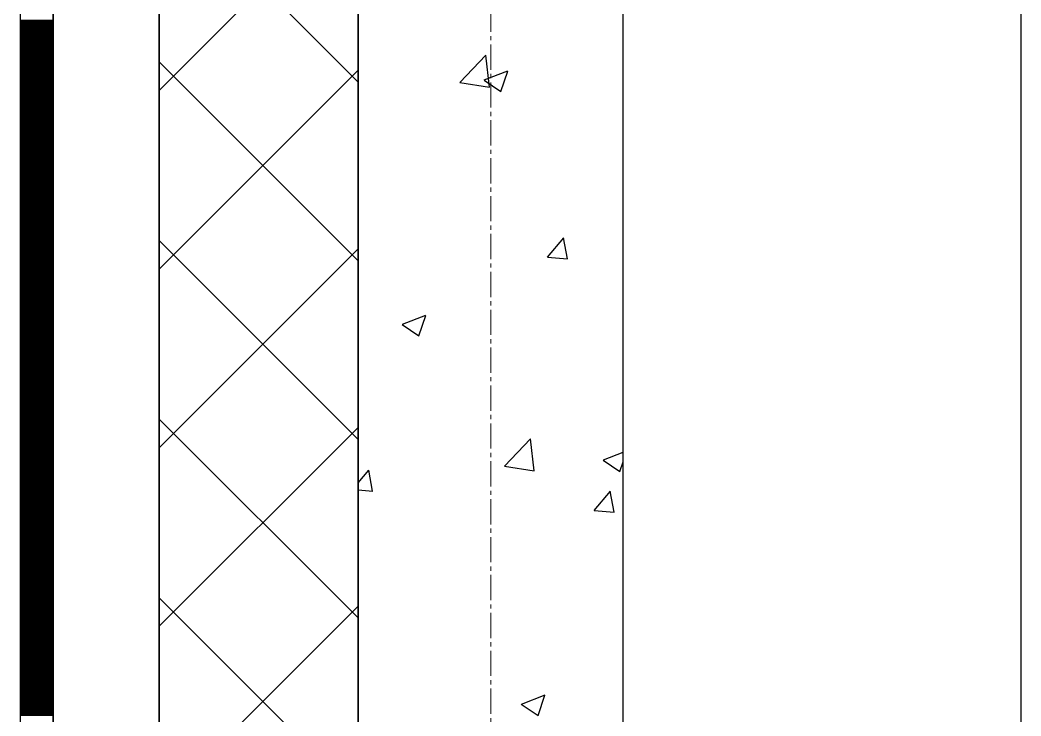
# Model space of a CAD drawing. Header units: millimetres. Extents: x 538266 to 1167394, y 114608 to 637157.
# Drawn here: x 1046079 to 1046834, y 572194 to 572719 of the extents above; entities that cross this region are included whole.
import ezdxf

# ---------------------------------------------------------------- set-up
doc = ezdxf.new("R2010")
doc.units = ezdxf.units.MM
doc.linetypes.add('CENTER2', pattern=[28.575, 19.05, -3.175, 3.175, -3.175])
doc.linetypes.add('DASHED', pattern=[19.05, 12.7, -6.35])
for name, color, linetype, lineweight in [('0) шт стен 3 эт', 150, 'Continuous', 60), ('АР_Стены ПЕНОблок', 52, 'Continuous', 20), ('АР_Тонкая', 254, 'Continuous', 5), ('АР_Утеплитель', 31, 'Continuous', 0), ('АР_Штриховка', 8, 'Continuous', 0)]:
    doc.layers.add(name, color=color, linetype=linetype, lineweight=lineweight)
doc.layers.add('АР_Делит', color=120, linetype='Continuous', lineweight=0, plot=False)
doc.layers.add('КР_Балки-0.5', color=60, linetype='Continuous', lineweight=50, plot=False)
doc.layers.add('РД_Оси_100', color=7, linetype='Continuous', lineweight=0, true_color=0x525252)

# ---------------------------------------------------------------- blocks, each defined once
blk = doc.blocks.new('СОШ_2200_АР_ОСИ_М100_28.05.24')
at = {"layer": 'АР_Делит', "color": 251, "linetype": 'DASHED', "true_color": 0x636466}
blk.add_lwpolyline([(114955, 135155), (114955, -355), (93595.036, -355), (93595.036, 13855), (94145, 13855), (94145, 68320), (66055, 68320), (66055, 13857.73), (83455, 13857.73), (83455, -355), (45245, -355), (45245, 13145), (44695, 13145), (44695, 26755), (45245, 26755), (45245, 68320), (20455, 68320), (20455, 26755), (27955, 26755), (27955, 13145), (-355, 13145), (-355, 100855)], dxfattribs=at)
at = {"layer": 'РД_Оси_100', "color": 251, "linetype": 'CENTER2', "true_color": 0x636466}
blk.add_line((0, -6155), (0, 139938.679), dxfattribs=at)
blk = doc.blocks.new('3_этаж1')
at = {"layer": 'АР_Стены ПЕНОблок', "color": 18, "linetype": 'Continuous', "lineweight": 25, "true_color": 0x000000}
for p, q in [((684283.57, 587568.74), (684283.57, 511368.74)), ((684483.57, 511368.74), (684483.57, 587568.74))]:
    blk.add_line(p, q, dxfattribs=at)
at = {"layer": 'АР_Тонкая', "color": 18, "linetype": 'Continuous', "lineweight": 25, "true_color": 0x000000}
for p, q in [((684028.57, 587568.74), (684028.57, 511368.74)), ((684053.57, 587568.74), (684053.57, 511368.74)), ((684053.57, 511368.74), (684053.57, 587568.74)), ((684133.57, 511368.74), (684133.57, 587568.74))]:
    blk.add_line(p, q, dxfattribs=at)
at = {"layer": 'АР_Утеплитель', "color": 18, "linetype": 'Continuous', "lineweight": 25, "true_color": 0x000000}
for p, q in [((684133.57, 587568.74), (684133.57, 511368.74)), ((684283.57, 511368.74), (684283.57, 587568.74))]:
    blk.add_line(p, q, dxfattribs=at)
at = {"layer": 'АР_Штриховка', "color": 18, "linetype": 'Continuous', "lineweight": 25, "true_color": 0x000000}
for p, q in [((684283.57, 572671.8), (684133.57, 572821.8)), ((684133.57, 572665.52), (684283.57, 572815.52)), ((684028.57, 572718.49), (684053.57, 572718.49)), ((684028.57, 572717.49), (684053.57, 572717.49)), ((684028.57, 572716.49), (684053.57, 572716.49)), ((684028.57, 572715.49), (684053.57, 572715.49)), ((684028.57, 572714.49), (684053.57, 572714.49)), ((684028.57, 572713.49), (684053.57, 572713.49)), ((684028.57, 572712.49), (684053.57, 572712.49)), ((684028.57, 572711.49), (684053.57, 572711.49)), ((684028.57, 572710.49), (684053.57, 572710.49)), ((684028.57, 572709.49), (684053.57, 572709.49)), ((684028.57, 572708.49), (684053.57, 572708.49)), ((684028.57, 572707.49), (684053.57, 572707.49)), ((684028.57, 572706.49), (684053.57, 572706.49)), ((684028.57, 572705.49), (684053.57, 572705.49)), ((684028.57, 572704.49), (684053.57, 572704.49)), ((684028.57, 572703.49), (684053.57, 572703.49)), ((684028.57, 572702.49), (684053.57, 572702.49)), ((684028.57, 572701.49), (684053.57, 572701.49)), ((684028.57, 572700.49), (684053.57, 572700.49)), ((684028.57, 572699.49), (684053.57, 572699.49)), ((684028.57, 572698.49), (684053.57, 572698.49)), ((684028.57, 572697.49), (684053.57, 572697.49)), ((684028.57, 572696.49), (684053.57, 572696.49)), ((684028.57, 572695.49), (684053.57, 572695.49)), ((684028.57, 572694.49), (684053.57, 572694.49)), ((684028.57, 572693.49), (684053.57, 572693.49)), ((684028.57, 572692.49), (684053.57, 572692.49)), ((684028.57, 572691.49), (684053.57, 572691.49)), ((684360.22, 572671.59), (684380.01, 572692.21)), ((684382.8, 572668.09), (684380, 572692.21)), ((684028.57, 572690.49), (684053.57, 572690.49)), ((684028.57, 572689.49), (684053.57, 572689.49)), ((684028.57, 572688.49), (684053.57, 572688.49)), ((684028.57, 572687.49), (684053.57, 572687.49)), ((684028.57, 572686.49), (684053.57, 572686.49)), ((684028.57, 572685.49), (684053.57, 572685.49)), ((684028.57, 572684.49), (684053.57, 572684.49)), ((684028.57, 572683.49), (684053.57, 572683.49)), ((684283.57, 572537.1), (684133.57, 572687.1)), ((684028.57, 572682.49), (684053.57, 572682.49)), ((684028.57, 572681.49), (684053.57, 572681.49)), ((684028.57, 572680.49), (684053.57, 572680.49)), ((684028.57, 572679.49), (684053.57, 572679.49)), ((684028.57, 572678.49), (684053.57, 572678.49)), ((684028.57, 572677.49), (684053.57, 572677.49)), ((684028.57, 572676.49), (684053.57, 572676.49)), ((684133.57, 572530.81), (684283.57, 572680.81)), ((684378.76, 572673.44), (684396.55, 572680.27)), ((684391.31, 572664.7), (684396.46, 572680.05)), ((684028.57, 572675.49), (684053.57, 572675.49)), ((684028.57, 572674.49), (684053.57, 572674.49)), ((684028.57, 572673.49), (684053.57, 572673.49)), ((684028.57, 572672.49), (684053.57, 572672.49)), ((684028.57, 572671.49), (684053.57, 572671.49)), ((684028.57, 572670.49), (684053.57, 572670.49)), ((684028.57, 572669.49), (684053.57, 572669.49)), ((684028.57, 572668.49), (684053.57, 572668.49)), ((684360.22, 572671.6), (684382.81, 572668.1)), ((684378.67, 572673.23), (684391.3, 572664.71)), ((684028.57, 572667.49), (684053.57, 572667.49)), ((684028.57, 572666.49), (684053.57, 572666.49)), ((684028.57, 572665.49), (684053.57, 572665.49)), ((684028.57, 572664.49), (684053.57, 572664.49)), ((684028.57, 572663.49), (684053.57, 572663.49)), ((684028.57, 572662.49), (684053.57, 572662.49)), ((684028.57, 572661.49), (684053.57, 572661.49)), ((684028.57, 572660.49), (684053.57, 572660.49)), ((684028.57, 572659.49), (684053.57, 572659.49)), ((684028.57, 572658.49), (684053.57, 572658.49)), ((684028.57, 572657.49), (684053.57, 572657.49)), ((684028.57, 572656.49), (684053.57, 572656.49)), ((684028.57, 572655.49), (684053.57, 572655.49)), ((684028.57, 572654.49), (684053.57, 572654.49)), ((684028.57, 572653.49), (684053.57, 572653.49)), ((684028.57, 572652.49), (684053.57, 572652.49)), ((684028.57, 572651.49), (684053.57, 572651.49)), ((684028.57, 572650.49), (684053.57, 572650.49)), ((684028.57, 572649.49), (684053.57, 572649.49)), ((684028.57, 572648.49), (684053.57, 572648.49)), ((684028.57, 572647.49), (684053.57, 572647.49)), ((684028.57, 572646.49), (684053.57, 572646.49)), ((684028.57, 572645.49), (684053.57, 572645.49)), ((684028.57, 572644.49), (684053.57, 572644.49)), ((684028.57, 572643.49), (684053.57, 572643.49)), ((684028.57, 572642.49), (684053.57, 572642.49)), ((684028.57, 572641.49), (684053.57, 572641.49)), ((684028.57, 572640.49), (684053.57, 572640.49)), ((684028.57, 572639.49), (684053.57, 572639.49)), ((684028.57, 572638.49), (684053.57, 572638.49)), ((684028.57, 572637.49), (684053.57, 572637.49)), ((684028.57, 572636.49), (684053.57, 572636.49)), ((684028.57, 572635.49), (684053.57, 572635.49)), ((684028.57, 572634.49), (684053.57, 572634.49)), ((684028.57, 572633.49), (684053.57, 572633.49)), ((684028.57, 572632.49), (684053.57, 572632.49)), ((684028.57, 572631.49), (684053.57, 572631.49)), ((684028.57, 572630.49), (684053.57, 572630.49)), ((684028.57, 572629.49), (684053.57, 572629.49)), ((684028.57, 572628.49), (684053.57, 572628.49)), ((684028.57, 572627.49), (684053.57, 572627.49)), ((684028.57, 572626.49), (684053.57, 572626.49)), ((684028.57, 572625.49), (684053.57, 572625.49)), ((684028.57, 572624.49), (684053.57, 572624.49)), ((684028.57, 572623.49), (684053.57, 572623.49)), ((684028.57, 572622.49), (684053.57, 572622.49)), ((684028.57, 572621.49), (684053.57, 572621.49)), ((684028.57, 572620.49), (684053.57, 572620.49)), ((684028.57, 572619.49), (684053.57, 572619.49)), ((684028.57, 572618.49), (684053.57, 572618.49)), ((684028.57, 572617.49), (684053.57, 572617.49)), ((684028.57, 572616.49), (684053.57, 572616.49)), ((684028.57, 572615.49), (684053.57, 572615.49)), ((684028.57, 572614.49), (684053.57, 572614.49)), ((684028.57, 572613.49), (684053.57, 572613.49)), ((684028.57, 572612.49), (684053.57, 572612.49)), ((684028.57, 572611.49), (684053.57, 572611.49)), ((684028.57, 572610.49), (684053.57, 572610.49)), ((684028.57, 572609.49), (684053.57, 572609.49)), ((684028.57, 572608.49), (684053.57, 572608.49)), ((684028.57, 572607.49), (684053.57, 572607.49)), ((684028.57, 572606.49), (684053.57, 572606.49)), ((684028.57, 572605.49), (684053.57, 572605.49)), ((684028.57, 572604.49), (684053.57, 572604.49)), ((684028.57, 572603.49), (684053.57, 572603.49)), ((684028.57, 572602.49), (684053.57, 572602.49)), ((684028.57, 572601.49), (684053.57, 572601.49)), ((684028.57, 572600.49), (684053.57, 572600.49)), ((684028.57, 572599.49), (684053.57, 572599.49)), ((684028.57, 572598.49), (684053.57, 572598.49)), ((684028.57, 572597.49), (684053.57, 572597.49)), ((684028.57, 572596.49), (684053.57, 572596.49)), ((684028.57, 572595.49), (684053.57, 572595.49)), ((684028.57, 572594.49), (684053.57, 572594.49)), ((684028.57, 572593.49), (684053.57, 572593.49)), ((684028.57, 572592.49), (684053.57, 572592.49)), ((684028.57, 572591.49), (684053.57, 572591.49)), ((684028.57, 572590.49), (684053.57, 572590.49)), ((684028.57, 572589.49), (684053.57, 572589.49)), ((684028.57, 572588.49), (684053.57, 572588.49)), ((684028.57, 572587.49), (684053.57, 572587.49)), ((684028.57, 572586.49), (684053.57, 572586.49)), ((684028.57, 572585.49), (684053.57, 572585.49)), ((684028.57, 572584.49), (684053.57, 572584.49)), ((684028.57, 572583.49), (684053.57, 572583.49)), ((684028.57, 572582.49), (684053.57, 572582.49)), ((684028.57, 572581.49), (684053.57, 572581.49)), ((684028.57, 572580.49), (684053.57, 572580.49)), ((684028.57, 572579.49), (684053.57, 572579.49)), ((684028.57, 572578.49), (684053.57, 572578.49)), ((684028.57, 572577.49), (684053.57, 572577.49)), ((684028.57, 572576.49), (684053.57, 572576.49)), ((684028.57, 572575.49), (684053.57, 572575.49)), ((684028.57, 572574.49), (684053.57, 572574.49)), ((684028.57, 572573.49), (684053.57, 572573.49)), ((684028.57, 572572.49), (684053.57, 572572.49)), ((684028.57, 572571.49), (684053.57, 572571.49)), ((684028.57, 572570.49), (684053.57, 572570.49)), ((684028.57, 572569.49), (684053.57, 572569.49)), ((684028.57, 572568.49), (684053.57, 572568.49)), ((684028.57, 572567.49), (684053.57, 572567.49)), ((684028.57, 572566.49), (684053.57, 572566.49)), ((684028.57, 572565.49), (684053.57, 572565.49)), ((684028.57, 572564.49), (684053.57, 572564.49)), ((684028.57, 572563.49), (684053.57, 572563.49)), ((684028.57, 572562.49), (684053.57, 572562.49)), ((684028.57, 572561.49), (684053.57, 572561.49)), ((684028.57, 572560.49), (684053.57, 572560.49)), ((684028.57, 572559.49), (684053.57, 572559.49)), ((684028.57, 572558.49), (684053.57, 572558.49)), ((684028.57, 572557.49), (684053.57, 572557.49)), ((684028.57, 572556.49), (684053.57, 572556.49)), ((684028.57, 572555.49), (684053.57, 572555.49)), ((684028.57, 572554.49), (684053.57, 572554.49)), ((684028.57, 572553.49), (684053.57, 572553.49)), ((684028.57, 572552.49), (684053.57, 572552.49)), ((684028.57, 572551.49), (684053.57, 572551.49)), ((684028.57, 572550.49), (684053.57, 572550.49)), ((684028.57, 572549.49), (684053.57, 572549.49)), ((684028.57, 572548.49), (684053.57, 572548.49)), ((684028.57, 572547.49), (684053.57, 572547.49)), ((684283.57, 572402.4), (684133.57, 572552.4)), ((684426.41, 572539.79), (684438.66, 572554.38)), ((684441.49, 572538.43), (684438.55, 572554.35)), ((684028.57, 572546.49), (684053.57, 572546.49)), ((684028.57, 572545.49), (684053.57, 572545.49)), ((684028.57, 572544.49), (684053.57, 572544.49)), ((684028.57, 572543.49), (684053.57, 572543.49)), ((684028.57, 572542.49), (684053.57, 572542.49)), ((684028.57, 572541.49), (684053.57, 572541.49)), ((684028.57, 572540.49), (684053.57, 572540.49)), ((684133.57, 572396.11), (684283.57, 572546.11)), ((684426.41, 572539.78), (684441.6, 572538.45)), ((684028.57, 572539.49), (684053.57, 572539.49)), ((684028.57, 572538.49), (684053.57, 572538.49)), ((684028.57, 572537.49), (684053.57, 572537.49)), ((684028.57, 572536.49), (684053.57, 572536.49)), ((684028.57, 572535.49), (684053.57, 572535.49)), ((684028.57, 572534.49), (684053.57, 572534.49)), ((684028.57, 572533.49), (684053.57, 572533.49)), ((684028.57, 572532.49), (684053.57, 572532.49)), ((684028.57, 572531.49), (684053.57, 572531.49)), ((684028.57, 572530.49), (684053.57, 572530.49)), ((684028.57, 572529.49), (684053.57, 572529.49)), ((684028.57, 572528.49), (684053.57, 572528.49)), ((684028.57, 572527.49), (684053.57, 572527.49)), ((684028.57, 572526.49), (684053.57, 572526.49)), ((684028.57, 572525.49), (684053.57, 572525.49)), ((684028.57, 572524.49), (684053.57, 572524.49)), ((684028.57, 572523.49), (684053.57, 572523.49)), ((684028.57, 572522.49), (684053.57, 572522.49)), ((684028.57, 572521.49), (684053.57, 572521.49)), ((684028.57, 572520.49), (684053.57, 572520.49)), ((684028.57, 572519.49), (684053.57, 572519.49)), ((684028.57, 572518.49), (684053.57, 572518.49)), ((684028.57, 572517.49), (684053.57, 572517.49)), ((684028.57, 572516.49), (684053.57, 572516.49)), ((684028.57, 572515.49), (684053.57, 572515.49)), ((684028.57, 572514.49), (684053.57, 572514.49)), ((684028.57, 572513.49), (684053.57, 572513.49)), ((684028.57, 572512.49), (684053.57, 572512.49)), ((684028.57, 572511.49), (684053.57, 572511.49)), ((684028.57, 572510.49), (684053.57, 572510.49)), ((684028.57, 572509.49), (684053.57, 572509.49)), ((684028.57, 572508.49), (684053.57, 572508.49)), ((684028.57, 572507.49), (684053.57, 572507.49)), ((684028.57, 572506.49), (684053.57, 572506.49)), ((684028.57, 572505.49), (684053.57, 572505.49)), ((684028.57, 572504.49), (684053.57, 572504.49)), ((684028.57, 572503.49), (684053.57, 572503.49)), ((684028.57, 572502.49), (684053.57, 572502.49)), ((684028.57, 572501.49), (684053.57, 572501.49)), ((684028.57, 572500.49), (684053.57, 572500.49)), ((684028.57, 572499.49), (684053.57, 572499.49)), ((684028.57, 572498.49), (684053.57, 572498.49)), ((684028.57, 572497.49), (684053.57, 572497.49)), ((684028.57, 572496.49), (684053.57, 572496.49)), ((684028.57, 572495.49), (684053.57, 572495.49)), ((684028.57, 572494.49), (684053.57, 572494.49)), ((684316.96, 572489.26), (684334.75, 572496.08)), ((684329.51, 572480.51), (684334.66, 572495.86)), ((684028.57, 572493.49), (684053.57, 572493.49)), ((684028.57, 572492.49), (684053.57, 572492.49)), ((684028.57, 572491.49), (684053.57, 572491.49)), ((684028.57, 572490.49), (684053.57, 572490.49)), ((684028.57, 572489.49), (684053.57, 572489.49)), ((684028.57, 572488.49), (684053.57, 572488.49)), ((684028.57, 572487.49), (684053.57, 572487.49)), ((684316.86, 572489.04), (684329.5, 572480.52)), ((684028.57, 572486.49), (684053.57, 572486.49)), ((684028.57, 572485.49), (684053.57, 572485.49)), ((684028.57, 572484.49), (684053.57, 572484.49)), ((684028.57, 572483.49), (684053.57, 572483.49)), ((684028.57, 572482.49), (684053.57, 572482.49)), ((684028.57, 572481.49), (684053.57, 572481.49)), ((684028.57, 572480.49), (684053.57, 572480.49)), ((684028.57, 572479.49), (684053.57, 572479.49)), ((684028.57, 572478.49), (684053.57, 572478.49)), ((684028.57, 572477.49), (684053.57, 572477.49)), ((684028.57, 572476.49), (684053.57, 572476.49)), ((684028.57, 572475.49), (684053.57, 572475.49)), ((684028.57, 572474.49), (684053.57, 572474.49)), ((684028.57, 572473.49), (684053.57, 572473.49)), ((684028.57, 572472.49), (684053.57, 572472.49)), ((684028.57, 572471.49), (684053.57, 572471.49)), ((684028.57, 572470.49), (684053.57, 572470.49)), ((684028.57, 572469.49), (684053.57, 572469.49)), ((684028.57, 572468.49), (684053.57, 572468.49)), ((684028.57, 572467.49), (684053.57, 572467.49)), ((684028.57, 572466.49), (684053.57, 572466.49)), ((684028.57, 572465.49), (684053.57, 572465.49)), ((684028.57, 572464.49), (684053.57, 572464.49)), ((684028.57, 572463.49), (684053.57, 572463.49)), ((684028.57, 572462.49), (684053.57, 572462.49)), ((684028.57, 572461.49), (684053.57, 572461.49)), ((684028.57, 572460.49), (684053.57, 572460.49)), ((684028.57, 572459.49), (684053.57, 572459.49)), ((684028.57, 572458.49), (684053.57, 572458.49)), ((684028.57, 572457.49), (684053.57, 572457.49)), ((684028.57, 572456.49), (684053.57, 572456.49)), ((684028.57, 572455.49), (684053.57, 572455.49)), ((684028.57, 572454.49), (684053.57, 572454.49)), ((684028.57, 572453.49), (684053.57, 572453.49)), ((684028.57, 572452.49), (684053.57, 572452.49)), ((684028.57, 572451.49), (684053.57, 572451.49)), ((684028.57, 572450.49), (684053.57, 572450.49)), ((684028.57, 572449.49), (684053.57, 572449.49)), ((684028.57, 572448.49), (684053.57, 572448.49)), ((684028.57, 572447.49), (684053.57, 572447.49)), ((684028.57, 572446.49), (684053.57, 572446.49)), ((684028.57, 572445.49), (684053.57, 572445.49)), ((684028.57, 572444.49), (684053.57, 572444.49)), ((684028.57, 572443.49), (684053.57, 572443.49)), ((684028.57, 572442.49), (684053.57, 572442.49)), ((684028.57, 572441.49), (684053.57, 572441.49)), ((684028.57, 572440.49), (684053.57, 572440.49)), ((684028.57, 572439.49), (684053.57, 572439.49)), ((684028.57, 572438.49), (684053.57, 572438.49)), ((684028.57, 572437.49), (684053.57, 572437.49)), ((684028.57, 572436.49), (684053.57, 572436.49)), ((684028.57, 572435.49), (684053.57, 572435.49)), ((684028.57, 572434.49), (684053.57, 572434.49)), ((684028.57, 572433.49), (684053.57, 572433.49)), ((684028.57, 572432.49), (684053.57, 572432.49)), ((684028.57, 572431.49), (684053.57, 572431.49)), ((684028.57, 572430.49), (684053.57, 572430.49)), ((684028.57, 572429.49), (684053.57, 572429.49)), ((684028.57, 572428.49), (684053.57, 572428.49)), ((684028.57, 572427.49), (684053.57, 572427.49)), ((684028.57, 572426.49), (684053.57, 572426.49)), ((684028.57, 572425.49), (684053.57, 572425.49)), ((684028.57, 572424.49), (684053.57, 572424.49)), ((684028.57, 572423.49), (684053.57, 572423.49)), ((684028.57, 572422.49), (684053.57, 572422.49)), ((684028.57, 572421.49), (684053.57, 572421.49)), ((684028.57, 572420.49), (684053.57, 572420.49)), ((684028.57, 572419.49), (684053.57, 572419.49)), ((684028.57, 572418.49), (684053.57, 572418.49)), ((684028.57, 572417.49), (684053.57, 572417.49)), ((684028.57, 572416.49), (684053.57, 572416.49)), ((684028.57, 572415.49), (684053.57, 572415.49)), ((684028.57, 572414.49), (684053.57, 572414.49)), ((684028.57, 572413.49), (684053.57, 572413.49)), ((684028.57, 572412.49), (684053.57, 572412.49)), ((684028.57, 572411.49), (684053.57, 572411.49)), ((684283.57, 572267.69), (684133.57, 572417.69)), ((684133.57, 572261.4), (684283.57, 572411.4)), ((684028.57, 572410.49), (684053.57, 572410.49)), ((684028.57, 572409.49), (684053.57, 572409.49)), ((684028.57, 572408.49), (684053.57, 572408.49)), ((684028.57, 572407.49), (684053.57, 572407.49)), ((684028.57, 572406.49), (684053.57, 572406.49)), ((684028.57, 572405.49), (684053.57, 572405.49)), ((684028.57, 572404.49), (684053.57, 572404.49)), ((684028.57, 572403.49), (684053.57, 572403.49)), ((684028.57, 572402.49), (684053.57, 572402.49)), ((684028.57, 572401.49), (684053.57, 572401.49)), ((684028.57, 572400.49), (684053.57, 572400.49)), ((684028.57, 572399.49), (684053.57, 572399.49)), ((684028.57, 572398.49), (684053.57, 572398.49)), ((684028.57, 572397.49), (684053.57, 572397.49)), ((684028.57, 572396.49), (684053.57, 572396.49)), ((684393.9, 572382.12), (684413.68, 572402.74)), ((684416.48, 572378.62), (684413.67, 572402.74)), ((684028.57, 572395.49), (684053.57, 572395.49)), ((684028.57, 572394.49), (684053.57, 572394.49)), ((684028.57, 572393.49), (684053.57, 572393.49)), ((684028.57, 572392.49), (684053.57, 572392.49)), ((684028.57, 572391.49), (684053.57, 572391.49)), ((684028.57, 572390.49), (684053.57, 572390.49)), ((684028.57, 572389.49), (684053.57, 572389.49)), ((684468.58, 572386.99), (684483.57, 572392.75)), ((684028.57, 572388.49), (684053.57, 572388.49)), ((684028.57, 572387.49), (684053.57, 572387.49)), ((684028.57, 572386.49), (684053.57, 572386.49)), ((684028.57, 572385.49), (684053.57, 572385.49)), ((684028.57, 572384.49), (684053.57, 572384.49)), ((684028.57, 572383.49), (684053.57, 572383.49)), ((684028.57, 572382.49), (684053.57, 572382.49)), ((684028.57, 572381.49), (684053.57, 572381.49)), ((684393.89, 572382.14), (684416.48, 572378.63)), ((684468.48, 572386.77), (684481.11, 572378.25)), ((684481.12, 572378.25), (684483.57, 572385.55)), ((684028.57, 572380.49), (684053.57, 572380.49)), ((684028.57, 572379.49), (684053.57, 572379.49)), ((684028.57, 572378.49), (684053.57, 572378.49)), ((684028.57, 572377.49), (684053.57, 572377.49)), ((684028.57, 572376.49), (684053.57, 572376.49)), ((684028.57, 572375.49), (684053.57, 572375.49)), ((684028.57, 572374.49), (684053.57, 572374.49)), ((684283.57, 572369.56), (684291.72, 572379.27)), ((684294.55, 572363.31), (684291.61, 572379.24)), ((684028.57, 572373.49), (684053.57, 572373.49)), ((684028.57, 572372.49), (684053.57, 572372.49)), ((684028.57, 572371.49), (684053.57, 572371.49)), ((684028.57, 572370.49), (684053.57, 572370.49)), ((684028.57, 572369.49), (684053.57, 572369.49)), ((684028.57, 572368.49), (684053.57, 572368.49)), ((684028.57, 572367.49), (684053.57, 572367.49)), ((684028.57, 572366.49), (684053.57, 572366.49)), ((684028.57, 572365.49), (684053.57, 572365.49)), ((684028.57, 572364.49), (684053.57, 572364.49)), ((684028.57, 572363.49), (684053.57, 572363.49)), ((684028.57, 572362.49), (684053.57, 572362.49)), ((684028.57, 572361.49), (684053.57, 572361.49)), ((684028.57, 572360.49), (684053.57, 572360.49)), ((684028.57, 572359.49), (684053.57, 572359.49)), ((684283.57, 572364.3), (684294.65, 572363.33)), ((684461.66, 572348.73), (684473.9, 572363.33)), ((684476.73, 572347.38), (684473.79, 572363.3)), ((684028.57, 572358.49), (684053.57, 572358.49)), ((684028.57, 572357.49), (684053.57, 572357.49)), ((684028.57, 572356.49), (684053.57, 572356.49)), ((684028.57, 572355.49), (684053.57, 572355.49)), ((684028.57, 572354.49), (684053.57, 572354.49)), ((684028.57, 572353.49), (684053.57, 572353.49)), ((684028.57, 572352.49), (684053.57, 572352.49)), ((684028.57, 572351.49), (684053.57, 572351.49)), ((684028.57, 572350.49), (684053.57, 572350.49)), ((684028.57, 572349.49), (684053.57, 572349.49)), ((684028.57, 572348.49), (684053.57, 572348.49)), ((684028.57, 572347.49), (684053.57, 572347.49)), ((684028.57, 572346.49), (684053.57, 572346.49)), ((684028.57, 572345.49), (684053.57, 572345.49)), ((684028.57, 572344.49), (684053.57, 572344.49)), ((684028.57, 572343.49), (684053.57, 572343.49)), ((684461.66, 572348.72), (684476.84, 572347.4)), ((684028.57, 572342.49), (684053.57, 572342.49)), ((684028.57, 572341.49), (684053.57, 572341.49)), ((684028.57, 572340.49), (684053.57, 572340.49)), ((684028.57, 572339.49), (684053.57, 572339.49)), ((684028.57, 572338.49), (684053.57, 572338.49)), ((684028.57, 572337.49), (684053.57, 572337.49)), ((684028.57, 572336.49), (684053.57, 572336.49)), ((684028.57, 572335.49), (684053.57, 572335.49)), ((684028.57, 572334.49), (684053.57, 572334.49)), ((684028.57, 572333.49), (684053.57, 572333.49)), ((684028.57, 572332.49), (684053.57, 572332.49)), ((684028.57, 572331.49), (684053.57, 572331.49)), ((684028.57, 572330.49), (684053.57, 572330.49)), ((684028.57, 572329.49), (684053.57, 572329.49)), ((684028.57, 572328.49), (684053.57, 572328.49)), ((684028.57, 572327.49), (684053.57, 572327.49)), ((684028.57, 572326.49), (684053.57, 572326.49)), ((684028.57, 572325.49), (684053.57, 572325.49)), ((684028.57, 572324.49), (684053.57, 572324.49)), ((684028.57, 572323.49), (684053.57, 572323.49)), ((684028.57, 572322.49), (684053.57, 572322.49)), ((684028.57, 572321.49), (684053.57, 572321.49)), ((684028.57, 572320.49), (684053.57, 572320.49)), ((684028.57, 572319.49), (684053.57, 572319.49)), ((684028.57, 572318.49), (684053.57, 572318.49)), ((684028.57, 572317.49), (684053.57, 572317.49)), ((684028.57, 572316.49), (684053.57, 572316.49)), ((684028.57, 572315.49), (684053.57, 572315.49)), ((684028.57, 572314.49), (684053.57, 572314.49)), ((684028.57, 572313.49), (684053.57, 572313.49)), ((684028.57, 572312.49), (684053.57, 572312.49)), ((684028.57, 572311.49), (684053.57, 572311.49)), ((684028.57, 572310.49), (684053.57, 572310.49)), ((684028.57, 572309.49), (684053.57, 572309.49)), ((684028.57, 572308.49), (684053.57, 572308.49)), ((684028.57, 572307.49), (684053.57, 572307.49)), ((684028.57, 572306.49), (684053.57, 572306.49)), ((684028.57, 572305.49), (684053.57, 572305.49)), ((684028.57, 572304.49), (684053.57, 572304.49)), ((684028.57, 572303.49), (684053.57, 572303.49)), ((684028.57, 572302.49), (684053.57, 572302.49)), ((684028.57, 572301.49), (684053.57, 572301.49)), ((684028.57, 572300.49), (684053.57, 572300.49)), ((684028.57, 572299.49), (684053.57, 572299.49)), ((684028.57, 572298.49), (684053.57, 572298.49)), ((684028.57, 572297.49), (684053.57, 572297.49)), ((684028.57, 572296.49), (684053.57, 572296.49)), ((684028.57, 572295.49), (684053.57, 572295.49)), ((684028.57, 572294.49), (684053.57, 572294.49)), ((684028.57, 572293.49), (684053.57, 572293.49)), ((684028.57, 572292.49), (684053.57, 572292.49)), ((684028.57, 572291.49), (684053.57, 572291.49)), ((684028.57, 572290.49), (684053.57, 572290.49)), ((684028.57, 572289.49), (684053.57, 572289.49)), ((684028.57, 572288.49), (684053.57, 572288.49)), ((684028.57, 572287.49), (684053.57, 572287.49)), ((684028.57, 572286.49), (684053.57, 572286.49)), ((684028.57, 572285.49), (684053.57, 572285.49)), ((684028.57, 572284.49), (684053.57, 572284.49)), ((684028.57, 572283.49), (684053.57, 572283.49)), ((684028.57, 572282.49), (684053.57, 572282.49)), ((684028.57, 572281.49), (684053.57, 572281.49)), ((684028.57, 572280.49), (684053.57, 572280.49)), ((684028.57, 572279.49), (684053.57, 572279.49)), ((684028.57, 572278.49), (684053.57, 572278.49)), ((684028.57, 572277.49), (684053.57, 572277.49)), ((684028.57, 572276.49), (684053.57, 572276.49)), ((684028.57, 572275.49), (684053.57, 572275.49)), ((684283.57, 572132.99), (684133.57, 572282.99)), ((684133.57, 572126.7), (684283.57, 572276.7)), ((684028.57, 572274.49), (684053.57, 572274.49)), ((684028.57, 572273.49), (684053.57, 572273.49)), ((684028.57, 572272.49), (684053.57, 572272.49)), ((684028.57, 572271.49), (684053.57, 572271.49)), ((684028.57, 572270.49), (684053.57, 572270.49)), ((684028.57, 572269.49), (684053.57, 572269.49)), ((684028.57, 572268.49), (684053.57, 572268.49)), ((684028.57, 572267.49), (684053.57, 572267.49)), ((684028.57, 572266.49), (684053.57, 572266.49)), ((684028.57, 572265.49), (684053.57, 572265.49)), ((684028.57, 572264.49), (684053.57, 572264.49)), ((684028.57, 572263.49), (684053.57, 572263.49)), ((684028.57, 572262.49), (684053.57, 572262.49)), ((684028.57, 572261.49), (684053.57, 572261.49)), ((684028.57, 572260.49), (684053.57, 572260.49)), ((684028.57, 572259.49), (684053.57, 572259.49)), ((684028.57, 572258.49), (684053.57, 572258.49)), ((684028.57, 572257.49), (684053.57, 572257.49)), ((684028.57, 572256.49), (684053.57, 572256.49)), ((684028.57, 572255.49), (684053.57, 572255.49)), ((684028.57, 572254.49), (684053.57, 572254.49)), ((684028.57, 572253.49), (684053.57, 572253.49)), ((684028.57, 572252.49), (684053.57, 572252.49)), ((684028.57, 572251.49), (684053.57, 572251.49)), ((684028.57, 572250.49), (684053.57, 572250.49)), ((684028.57, 572249.49), (684053.57, 572249.49)), ((684028.57, 572248.49), (684053.57, 572248.49)), ((684028.57, 572247.49), (684053.57, 572247.49)), ((684028.57, 572246.49), (684053.57, 572246.49)), ((684028.57, 572245.49), (684053.57, 572245.49)), ((684028.57, 572244.49), (684053.57, 572244.49)), ((684028.57, 572243.49), (684053.57, 572243.49)), ((684028.57, 572242.49), (684053.57, 572242.49)), ((684028.57, 572241.49), (684053.57, 572241.49)), ((684028.57, 572240.49), (684053.57, 572240.49)), ((684028.57, 572239.49), (684053.57, 572239.49)), ((684028.57, 572238.49), (684053.57, 572238.49)), ((684028.57, 572237.49), (684053.57, 572237.49)), ((684028.57, 572236.49), (684053.57, 572236.49)), ((684028.57, 572235.49), (684053.57, 572235.49)), ((684028.57, 572234.49), (684053.57, 572234.49)), ((684028.57, 572233.49), (684053.57, 572233.49)), ((684028.57, 572232.49), (684053.57, 572232.49)), ((684028.57, 572231.49), (684053.57, 572231.49)), ((684028.57, 572230.49), (684053.57, 572230.49)), ((684028.57, 572229.49), (684053.57, 572229.49)), ((684028.57, 572228.49), (684053.57, 572228.49)), ((684028.57, 572227.49), (684053.57, 572227.49)), ((684028.57, 572226.49), (684053.57, 572226.49)), ((684028.57, 572225.49), (684053.57, 572225.49)), ((684028.57, 572224.49), (684053.57, 572224.49)), ((684028.57, 572223.49), (684053.57, 572223.49)), ((684028.57, 572222.49), (684053.57, 572222.49)), ((684028.57, 572221.49), (684053.57, 572221.49)), ((684028.57, 572220.49), (684053.57, 572220.49)), ((684028.57, 572219.49), (684053.57, 572219.49)), ((684028.57, 572218.49), (684053.57, 572218.49)), ((684028.57, 572217.49), (684053.57, 572217.49)), ((684028.57, 572216.49), (684053.57, 572216.49)), ((684028.57, 572215.49), (684053.57, 572215.49)), ((684028.57, 572214.49), (684053.57, 572214.49)), ((684028.57, 572213.49), (684053.57, 572213.49)), ((684028.57, 572212.49), (684053.57, 572212.49)), ((684028.57, 572211.49), (684053.57, 572211.49)), ((684028.57, 572210.49), (684053.57, 572210.49)), ((684028.57, 572209.49), (684053.57, 572209.49)), ((684028.57, 572208.49), (684053.57, 572208.49)), ((684406.78, 572202.8), (684424.56, 572209.63)), ((684419.32, 572194.06), (684424.47, 572209.41)), ((684028.57, 572207.49), (684053.57, 572207.49)), ((684028.57, 572206.49), (684053.57, 572206.49)), ((684028.57, 572205.49), (684053.57, 572205.49)), ((684028.57, 572204.49), (684053.57, 572204.49)), ((684028.57, 572203.49), (684053.57, 572203.49)), ((684028.57, 572202.49), (684053.57, 572202.49)), ((684028.57, 572201.49), (684053.57, 572201.49)), ((684028.57, 572200.49), (684053.57, 572200.49)), ((684406.68, 572202.59), (684419.31, 572194.06)), ((684028.57, 572199.49), (684053.57, 572199.49)), ((684028.57, 572198.49), (684053.57, 572198.49)), ((684028.57, 572197.49), (684053.57, 572197.49)), ((684028.57, 572196.49), (684053.57, 572196.49)), ((684028.57, 572195.49), (684053.57, 572195.49)), ((684028.57, 572194.49), (684053.57, 572194.49))]:
    blk.add_line(p, q, dxfattribs=at)
at = {"layer": 'КР_Балки-0.5', "color": 18, "lineweight": 25, "ltscale": 200, "true_color": 0x000000}
for p, q in [((684283.57, 561068.74), (684283.57, 587568.74)), ((684783.57, 587568.74), (684783.57, 561068.74))]:
    blk.add_line(p, q, dxfattribs=at)

msp = doc.modelspace()

# ---------------------------------------------------------------- block references
at = {"layer": '0) шт стен 3 эт', "color": 5, "lineweight": 25}
msp.add_blockref('3_этаж1', (362050.01, 0), dxfattribs=at)
at = {"layer": 'РД_Оси_100', "lineweight": 25}
msp.add_blockref('СОШ_2200_АР_ОСИ_М100_28.05.24', (1046433.58, 496768.74), dxfattribs=at)

doc.saveas('drawing.dxf')
